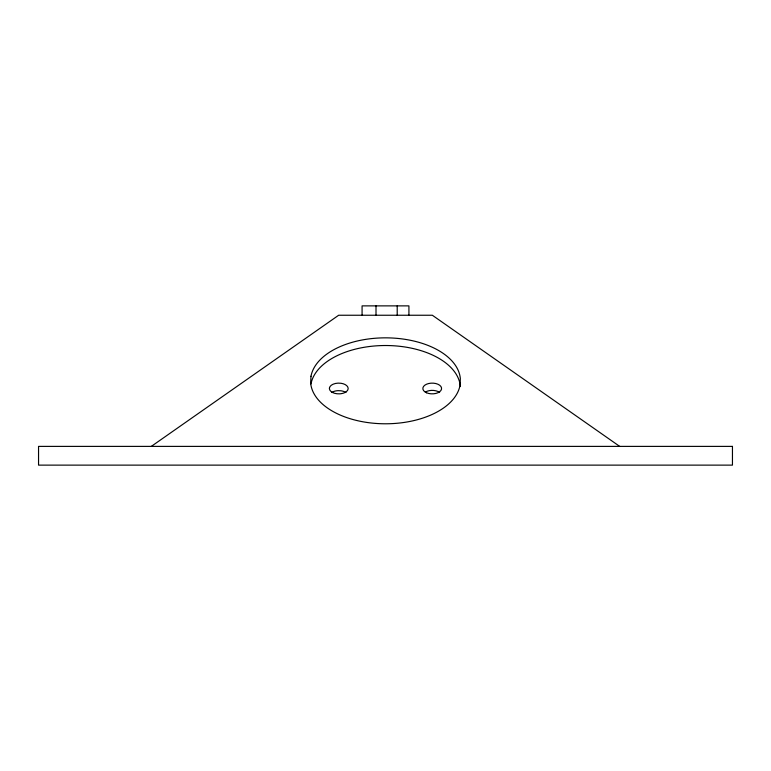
<?xml version="1.0" encoding="UTF-8"?>
<svg xmlns="http://www.w3.org/2000/svg" width="771" height="771" viewBox="0 0 771 771"><rect width="100%" height="100%" fill="white"/><g stroke="black" fill="none" stroke-linecap="round" stroke-linejoin="round"><path stroke-width="1.16" d="M151.309 446.39L338.662 315.243L432.338 315.243L619.691 446.39M408.919 315.243L408.919 305.875L362.081 305.875L362.081 315.243M397.21 305.875L397.21 315.243M376.007 305.875L376.007 315.243M425.39 392.063A9.368 5.368 0 0 1 439.615 392.439M310.983 383.929A74.941 42.974 0 0 1 387.582 345.533A74.941 42.974 0 0 1 460.345 386.31M331.675 392.506A9.368 5.368 0 0 1 338.074 390.656L340.994 390.791A9.368 5.368 0 0 1 345.919 392.526M329.439 388.054L329.439 388.902A9.368 5.368 0 0 0 339.491 393.846L340.936 393.721A9.368 5.368 0 0 0 348.116 388.931L348.116 388.083A9.368 5.368 0 0 0 340.994 383.274L338.074 383.129A9.368 5.368 0 0 0 329.439 388.054M310.983 376.258L310.655 382.994A74.941 42.974 0 0 0 383.418 423.771A74.941 42.974 0 0 0 460.017 385.375L460.345 378.638A74.941 42.974 0 0 0 387.582 337.862A74.941 42.974 0 0 0 310.983 376.258M732.45 446.39L38.55 446.39L38.55 465.125L732.45 465.125L732.45 446.39M426.565 392.776A9.368 5.368 0 0 0 441.513 389.153A9.368 5.368 0 0 0 428.58 383.544A9.368 5.368 0 0 0 426.565 392.776"/></g></svg>
